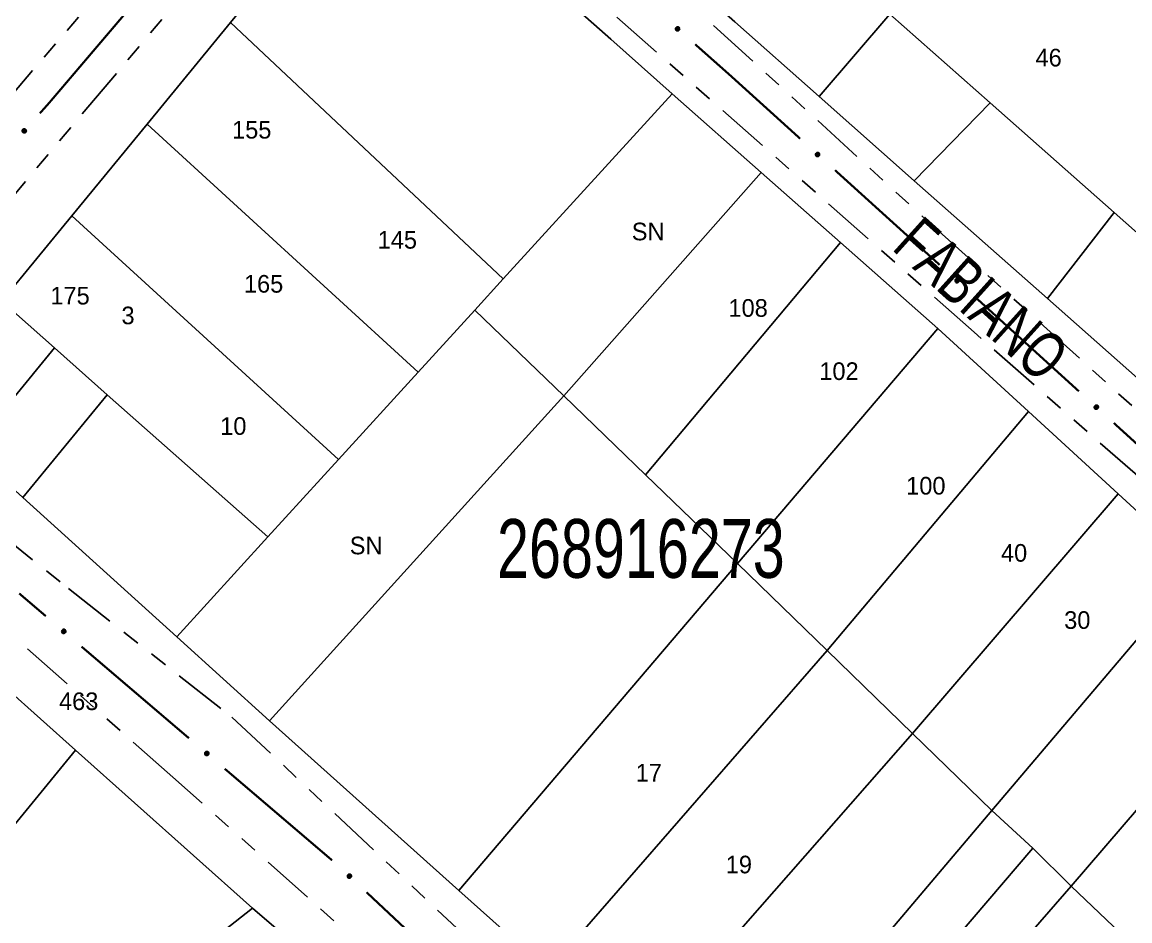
# Model space of a CAD drawing. Extents: x 209193 to 212081, y 4877574 to 4880493.
# Drawn here: x 210200.9 to 210295.2, y 4878690 to 4878766.4 of the extents above; entities that cross this region are included whole.
import ezdxf
from ezdxf.enums import TextEntityAlignment as Align

# ---------------------------------------------------------------- set-up
doc = ezdxf.new("R2010")
doc.units = 0
doc.header["$LTSCALE"] = 1.5
doc.header["$MEASUREMENT"] = 0
doc.linetypes.add('TRACO_25', pattern=[8, 3, -1, 1, -1, 1, -1])
for name, color, linetype in [('CD_MALHA_LOTES', 7, 'CONTINUOUS'), ('CD_TXT_QUADRA', 255, 'CONTINUOUS'), ('RU-QUADRA', 210, 'CONTINUOUS'), ('SV-EIXO-RUA-N-PAV', 6, 'CONTINUOUS'), ('SV-RUA-NAO-PAV', 7, 'CONTINUOUS'), ('SV-TXT-RUA-N-PAV', 7, 'CONTINUOUS'), ('Th_NmrPort', 1, 'CONTINUOUS')]:
    doc.layers.add(name, color=color, linetype=linetype)
doc.styles.add('ARIAL', font='ARIAL.SHX')

msp = doc.modelspace()

# ---------------------------------------------------------------- linework, layer by layer
at = {"layer": 'CD_MALHA_LOTES', "linetype": 'Continuous', "flags": 128}
for points in [[(210218.677721, 4878766.374263), (210231.6, 4878782.11)], [(210231.6, 4878782.11), (210251.012249, 4878764.946004), (210256.244204, 4878760.319994)], [(210268.75, 4878760.07), (210274.76554, 4878767.076658)], [(210283.281494, 4878759.546293), (210274.76554, 4878767.076658)], [(210211.574724, 4878757.72479), (210218.677721, 4878766.374263)], [(210241.869735, 4878744.56976), (210218.677721, 4878766.374263)], [(210268.75, 4878760.07), (210261.558649, 4878766.429216)], [(210251.12538, 4878754.711253), (210256.244204, 4878760.319994)], [(210256.244204, 4878760.319994), (210263.812819, 4878753.627948)], [(210276.835493, 4878752.917975), (210268.75, 4878760.07)], [(210276.835493, 4878752.917975), (210283.281494, 4878759.546293)], [(210283.281494, 4878759.546293), (210293.829311, 4878750.219221)], [(210205.17718, 4878749.934363), (210211.574724, 4878757.72479)], [(210234.632304, 4878736.639644), (210211.574724, 4878757.72479)], [(210241.869735, 4878744.56976), (210251.12538, 4878754.711253)], [(210247.019718, 4878734.613596), (210263.812819, 4878753.627948)], [(210263.812819, 4878753.627948), (210270.565404, 4878747.657422)], [(210288.158493, 4878742.902212), (210276.835493, 4878752.917975)], [(210288.158493, 4878742.902212), (210293.829311, 4878750.219221)], [(210293.829311, 4878750.219221), (210297.550874, 4878746.928371)], [(210199.209877, 4878742.66785), (210205.17718, 4878749.934363)], [(210227.855491, 4878729.214229), (210205.17718, 4878749.934363)], [(210253.983478, 4878727.906041), (210270.565404, 4878747.657422)], [(210270.565404, 4878747.657422), (210278.83, 4878740.35)], [(210239.443385, 4878741.911188), (210241.869735, 4878744.56976)], [(210203.698571, 4878738.692717), (210199.209877, 4878742.66785)], [(210299.286856, 4878733.058615), (210288.158493, 4878742.902212)], [(210234.632304, 4878736.639644), (210239.443385, 4878741.911188)], [(210247.019718, 4878734.613596), (210239.443385, 4878741.911188)], [(210261.801821, 4878720.375344), (210278.83, 4878740.35)], [(210278.83, 4878740.35), (210286.547378, 4878733.283863)], [(210196.546632, 4878729.991672), (210203.698571, 4878738.692717)], [(210208.187265, 4878734.717585), (210203.698571, 4878738.692717)], [(210227.855491, 4878729.214229), (210234.632304, 4878736.639644)], [(210200.993265, 4878725.973344), (210208.187265, 4878734.717585)], [(210208.187265, 4878734.717585), (210221.841962, 4878722.625152)], [(210222, 4878706.99), (210247.019718, 4878734.613596)], [(210253.983478, 4878727.906041), (210251.394105, 4878730.400148), (210247.019718, 4878734.613596)], [(210269.417239, 4878712.974404), (210286.547378, 4878733.283863)], [(210286.547378, 4878733.283863), (210294.177283, 4878726.297817)], [(210200.993265, 4878725.973344), (210196.546632, 4878729.991672)], [(210221.841962, 4878722.625152), (210227.855491, 4878729.214229)], [(210261.801821, 4878720.375344), (210253.983478, 4878727.906041)], [(210214.093422, 4878714.135008), (210200.993265, 4878725.973344)], [(210276.680702, 4878705.915506), (210294.177283, 4878726.297817)], [(210294.177283, 4878726.297817), (210300.99, 4878720.06)], [(210214.093422, 4878714.135008), (210221.841962, 4878722.625152)], [(210238.097114, 4878692.568887), (210261.801821, 4878720.375344)], [(210269.417239, 4878712.974404), (210261.801821, 4878720.375344)], [(210283.440286, 4878699.346296), (210300.290775, 4878719.234714)], [(210222, 4878706.99), (210214.093422, 4878714.135008)], [(210245.714173, 4878685.744901), (210269.417239, 4878712.974404)], [(210276.680702, 4878705.915506), (210269.417239, 4878712.974404)], [(210290.180768, 4878692.924191), (210307.356948, 4878712.922671)], [(210199.538986, 4878709.822156), (210205.499462, 4878704.497005)], [(210238.097114, 4878692.568887), (210222, 4878706.99)], [(210253.1485, 4878679.084623), (210276.680702, 4878705.915506)], [(210283.440286, 4878699.346296), (210276.680702, 4878705.915506)], [(210205.499462, 4878704.497005), (210189.444997, 4878684.912472)], [(210205.499462, 4878704.497005), (210220.556594, 4878691.044809)], [(210260.61, 4878672.4), (210283.440286, 4878699.346296)], [(210286.914393, 4878696.147931), (210283.440286, 4878699.346296)], [(210263.961997, 4878669.292067), (210286.914393, 4878696.147931)], [(210290.180768, 4878692.924191), (210286.914393, 4878696.147931)], [(210245.714173, 4878685.744901), (210238.097114, 4878692.568887)], [(210267.162262, 4878666.470938), (210290.180768, 4878692.924191)], [(210296.153957, 4878687.233138), (210290.180768, 4878692.924191)], [(210195.079635, 4878670.999976), (210220.556594, 4878691.044809)], [(210220.556594, 4878691.044809), (210236.153751, 4878677.633727)]]:
    msp.add_lwpolyline(points, dxfattribs=at)
at = {"layer": 'RU-QUADRA', "linetype": 'Continuous', "flags": 128}
msp.add_lwpolyline([(210268.45, 4878822.83), (210256.619431, 4878808.744867), (210238.33, 4878786.97), (210246.246571, 4878779.969482), (210253.421551, 4878773.624743), (210261.558649, 4878766.429216), (210268.75, 4878760.07), (210276.835493, 4878752.917975), (210288.158493, 4878742.902212), (210299.286856, 4878733.058615), (210311.84126, 4878721.953613), (210328.827237, 4878706.928661), (210345.58, 4878692.11), (210350.538838, 4878698.014613), (210356.505143, 4878705.118841), (210376.2, 4878728.57), (210366.931193, 4878736.665433), (210329.67798, 4878769.20262), (210322.291705, 4878775.653839), (210299.34, 4878795.7), (210292.769803, 4878801.470458), (210284.454338, 4878808.773745), (210276.962608, 4878815.353566)], close=True, dxfattribs=at)
for points in [[(210339.05, 4878685.91), (210314.16, 4878708.12), (210308.030671, 4878713.676886), (210300.99, 4878720.06), (210294.177283, 4878726.297817), (210286.547378, 4878733.283863), (210278.83, 4878740.35), (210270.565404, 4878747.657422), (210263.812819, 4878753.627948), (210256.244204, 4878760.319994), (210251.012249, 4878764.946004), (210231.6, 4878782.11), (210218.677721, 4878766.374263), (210211.574724, 4878757.72479), (210205.17718, 4878749.934363), (210199.209877, 4878742.66785)], [(210196.546632, 4878729.991672), (210200.993265, 4878725.973344), (210214.093422, 4878714.135008), (210222, 4878706.99), (210238.097114, 4878692.568887), (210245.714173, 4878685.744901)], [(210200.442662, 4878626.753689), (210207.567554, 4878619.794369), (210214.444726, 4878613.077011), (210221.520349, 4878605.53139), (210228.02, 4878598.6), (210231.787345, 4878595.072852), (210236.319342, 4878591.140804), (210249.16, 4878580), (210257.118635, 4878589.172956), (210261.626646, 4878594.368796), (210266.016885, 4878599.428893), (210272.23, 4878606.59), (210278.996394, 4878614.303689), (210285.508048, 4878621.726975), (210291.73, 4878628.82), (210275.734148, 4878642.87164), (210267.13, 4878650.43), (210258.816714, 4878657.782816), (210250.592999, 4878665.056409), (210244.02, 4878670.87), (210236.153751, 4878677.633727), (210220.556594, 4878691.044809), (210205.499462, 4878704.497005), (210199.538986, 4878709.822156)]]:
    msp.add_lwpolyline(points, dxfattribs=at)
at = {"layer": 'SV-EIXO-RUA-N-PAV', "const_width": 0.18}
for points in [[(210210.254614, 4878767.76991), (210203.772868, 4878760.154993)], [(210261.184135, 4878761.871127), (210258.199794, 4878764.51548)], [(210261.193522, 4878761.862634), (210261.184135, 4878761.871127)], [(210267.125808, 4878756.495328), (210261.193522, 4878761.862634)], [(210203.22742, 4878759.514187), (210202.455924, 4878758.649962)], [(210203.772868, 4878760.154993), (210203.22742, 4878759.514187)], [(210278.99038, 4878745.760715), (210270.091951, 4878753.811674)], [(210290.83817, 4878735.007586), (210281.954411, 4878743.074731)], [(210302.683181, 4878724.251392), (210293.799423, 4878732.318537)], [(210200.700107, 4878717.816853), (210202.961822, 4878715.888259)], [(210206.0055, 4878713.292874), (210215.136536, 4878705.50672)], [(210218.180214, 4878702.911335), (210227.311249, 4878695.125181)], [(210230.244135, 4878692.405897), (210238.998581, 4878684.198603)]]:
    msp.add_lwpolyline(points, dxfattribs=at)
at = {"layer": 'SV-EIXO-RUA-N-PAV'}
for points in [[(210256.737421, 4878765.664176), (210256.688648, 4878765.660536), (210256.645986, 4878765.667381), (210256.612046, 4878765.683331), (210256.58573, 4878765.705246), (210256.561333, 4878765.730699), (210256.542397, 4878765.761787), (210256.529023, 4878765.800947), (210256.525028, 4878765.849847), (210256.534912, 4878765.893089), (210256.54877, 4878765.9272), (210256.570041, 4878765.955956), (210256.595164, 4878765.979243), (210256.628107, 4878765.997844), (210256.667925, 4878766.01101), (210256.717193, 4878766.013837), (210256.758971, 4878766.00684), (210256.791394, 4878765.99055), (210256.820168, 4878765.968982), (210256.844765, 4878765.942698), (210256.863177, 4878765.912074), (210256.87636, 4878765.871961), (210256.878506, 4878765.823296), (210256.872003, 4878765.781547), (210256.856173, 4878765.748905), (210256.834301, 4878765.721054), (210256.80907, 4878765.696273), (210256.778612, 4878765.675937), (210256.737421, 4878765.664176)], [(210201.301824, 4878757.19185), (210201.305283, 4878757.143064), (210201.298281, 4878757.100428), (210201.282205, 4878757.066548), (210201.260193, 4878757.040313), (210201.23465, 4878757.01601), (210201.203492, 4878756.997189), (210201.164283, 4878756.98396), (210201.115368, 4878756.980146), (210201.072163, 4878756.99019), (210201.038104, 4878757.004174), (210201.009426, 4878757.025552), (210200.986233, 4878757.050761), (210200.967753, 4878757.083772), (210200.954735, 4878757.123638), (210200.95209, 4878757.172916), (210200.959242, 4878757.214669), (210200.975652, 4878757.247031), (210200.997327, 4878757.275725), (210201.023701, 4878757.300224), (210201.054393, 4878757.318523), (210201.094555, 4878757.331558), (210201.143227, 4878757.333524), (210201.184952, 4878757.326866), (210201.217536, 4878757.310915), (210201.245305, 4878757.28894), (210201.269992, 4878757.263618), (210201.290215, 4878757.233084), (210201.301824, 4878757.19185)], [(210268.641569, 4878754.975475), (210268.592761, 4878754.972341), (210268.550172, 4878754.979628), (210268.5164, 4878754.995929), (210268.490313, 4878755.018116), (210268.466181, 4878755.04382), (210268.447569, 4878755.075103), (210268.434602, 4878755.1144), (210268.431114, 4878755.163338), (210268.441446, 4878755.206476), (210268.455656, 4878755.240441), (210268.477225, 4878755.268975), (210268.502588, 4878755.292), (210268.535722, 4878755.310259), (210268.575674, 4878755.323011), (210268.624969, 4878755.325327), (210268.666673, 4878755.317897), (210268.698924, 4878755.301272), (210268.727474, 4878755.279406), (210268.751796, 4878755.252869), (210268.769889, 4878755.222056), (210268.782656, 4878755.181808), (210268.784297, 4878755.133123), (210268.777362, 4878755.091444), (210268.761194, 4878755.058967), (210268.739034, 4878755.031345), (210268.713548, 4878755.006827), (210268.68288, 4878754.986808), (210268.641569, 4878754.975475)], [(210280.506142, 4878744.240862), (210280.457334, 4878744.237728), (210280.414745, 4878744.245015), (210280.380973, 4878744.261316), (210280.354886, 4878744.283503), (210280.330754, 4878744.309207), (210280.312141, 4878744.34049), (210280.299174, 4878744.379786), (210280.295686, 4878744.428725), (210280.306018, 4878744.471863), (210280.320229, 4878744.505828), (210280.341797, 4878744.534362), (210280.36716, 4878744.557387), (210280.400295, 4878744.575646), (210280.440246, 4878744.588398), (210280.489541, 4878744.590714), (210280.531245, 4878744.583284), (210280.563497, 4878744.566658), (210280.592046, 4878744.544793), (210280.616368, 4878744.518256), (210280.634462, 4878744.487442), (210280.647229, 4878744.447194), (210280.64887, 4878744.39851), (210280.641934, 4878744.356831), (210280.625766, 4878744.324354), (210280.603607, 4878744.296732), (210280.57812, 4878744.272214), (210280.547453, 4878744.252195), (210280.506142, 4878744.240862)], [(210292.351162, 4878733.484976), (210292.302348, 4878733.481931), (210292.259773, 4878733.489295), (210292.22603, 4878733.505658), (210292.199984, 4878733.527892), (210292.175898, 4878733.55364), (210292.157343, 4878733.584957), (210292.144447, 4878733.624277), (210292.141049, 4878733.673222), (210292.151459, 4878733.716341), (210292.165732, 4878733.75028), (210292.187352, 4878733.778775), (210292.212757, 4878733.801753), (210292.245925, 4878733.819952), (210292.285899, 4878733.832631), (210292.335198, 4878733.834858), (210292.376889, 4878733.827352), (210292.40911, 4878733.810668), (210292.437619, 4878733.78875), (210292.461893, 4878733.762169), (210292.479931, 4878733.731323), (210292.492624, 4878733.691052), (210292.494177, 4878733.642364), (210292.487165, 4878733.600698), (210292.470938, 4878733.56825), (210292.448728, 4878733.540669), (210292.423197, 4878733.516197), (210292.392493, 4878733.496234), (210292.351162, 4878733.484976)], [(210204.445757, 4878714.767555), (210204.494452, 4878714.772122), (210204.537237, 4878714.766089), (210204.571473, 4878714.750786), (210204.5982, 4878714.729375), (210204.623077, 4878714.704391), (210204.6426, 4878714.673668), (210204.656716, 4878714.634769), (210204.661639, 4878714.585954), (210204.652578, 4878714.542532), (210204.639372, 4878714.508164), (210204.61865, 4878714.479009), (210204.593974, 4878714.455249), (210204.561391, 4878714.436025), (210204.521831, 4878714.422105), (210204.472625, 4878714.418342), (210204.430721, 4878714.424544), (210204.397995, 4878714.440215), (210204.368816, 4878714.461233), (210204.343725, 4878714.487044), (210204.324734, 4878714.517313), (210204.310791, 4878714.557169), (210204.30772, 4878714.605784), (210204.313429, 4878714.647649), (210204.328636, 4878714.680586), (210204.349975, 4878714.708847), (210204.374731, 4878714.734103), (210204.404797, 4878714.755014), (210204.445757, 4878714.767555)], [(210216.620471, 4878704.386017), (210216.669166, 4878704.390583), (210216.71195, 4878704.38455), (210216.746186, 4878704.369247), (210216.772914, 4878704.347836), (210216.79779, 4878704.322852), (210216.817314, 4878704.292129), (210216.831429, 4878704.253231), (210216.836353, 4878704.204415), (210216.827292, 4878704.160993), (210216.814085, 4878704.126625), (210216.793364, 4878704.09747), (210216.768688, 4878704.07371), (210216.736104, 4878704.054486), (210216.696544, 4878704.040566), (210216.647339, 4878704.036803), (210216.605435, 4878704.043006), (210216.572708, 4878704.058676), (210216.543529, 4878704.079694), (210216.518438, 4878704.105505), (210216.499448, 4878704.135774), (210216.485504, 4878704.17563), (210216.482434, 4878704.224245), (210216.488143, 4878704.26611), (210216.50335, 4878704.299047), (210216.524689, 4878704.327309), (210216.549444, 4878704.352564), (210216.579511, 4878704.373475), (210216.620471, 4878704.386017)], [(210228.755529, 4878693.952356), (210228.804385, 4878693.954625), (210228.846838, 4878693.946585), (210228.880316, 4878693.929688), (210228.906006, 4878693.907043), (210228.929679, 4878693.880916), (210228.947735, 4878693.849308), (210228.960004, 4878693.809788), (210228.962624, 4878693.760795), (210228.95153, 4878693.717847), (210228.93672, 4878693.684139), (210228.914649, 4878693.655992), (210228.888882, 4878693.63342), (210228.85543, 4878693.61575), (210228.815259, 4878693.603708), (210228.765931, 4878693.602265), (210228.724365, 4878693.610433), (210228.692413, 4878693.627627), (210228.664255, 4878693.649994), (210228.640407, 4878693.676958), (210228.622862, 4878693.708087), (210228.61081, 4878693.748555), (210228.610031, 4878693.797261), (210228.617704, 4878693.83881), (210228.634444, 4878693.870996), (210228.65709, 4878693.898221), (210228.683007, 4878693.922284), (210228.714024, 4878693.941756), (210228.755529, 4878693.952356)]]:
    msp.add_lwpolyline(points, close=True, dxfattribs=at)
for points in [[(210256.778612, 4878765.675937), (210256.525028, 4878765.849847)], [(210256.737421, 4878765.664176), (210256.529023, 4878765.800947)], [(210256.758579, 4878765.67196), (210256.530911, 4878765.824468)], [(210256.790394, 4878765.689348), (210256.533109, 4878765.868098)], [(210256.80907, 4878765.696273), (210256.534912, 4878765.893089)], [(210256.710773, 4878765.663273), (210256.541525, 4878765.776778)], [(210256.688648, 4878765.660536), (210256.542397, 4878765.761787)], [(210256.818124, 4878765.710355), (210256.544382, 4878765.905511)], [(210256.834301, 4878765.721054), (210256.54877, 4878765.9272)], [(210256.664311, 4878765.664333), (210256.559145, 4878765.74111)], [(210256.645986, 4878765.667381), (210256.561333, 4878765.730699)], [(210256.843579, 4878765.737025), (210256.562455, 4878765.942367)], [(210256.856173, 4878765.748905), (210256.570041, 4878765.955956)], [(210256.862, 4878765.768103), (210256.585194, 4878765.965973)], [(210256.872003, 4878765.781547), (210256.595164, 4878765.979243)], [(210256.874295, 4878765.804611), (210256.615871, 4878765.986192)], [(210256.878506, 4878765.823296), (210256.628107, 4878765.997844)], [(210256.873545, 4878765.84903), (210256.650634, 4878766.002791)], [(210256.87636, 4878765.871961), (210256.667925, 4878766.01101)], [(210256.864069, 4878765.893889), (210256.698673, 4878766.007626)], [(210256.863177, 4878765.912074), (210256.717193, 4878766.013837)], [(210256.850301, 4878765.929789), (210256.743209, 4878766.00645)], [(210256.844765, 4878765.942698), (210256.758971, 4878766.00684)], [(210201.054393, 4878757.318523), (210200.95209, 4878757.172916)], [(210201.094555, 4878757.331558), (210200.954735, 4878757.123638)], [(210201.072581, 4878757.319348), (210200.958233, 4878757.154374)], [(210201.023701, 4878757.300224), (210200.959242, 4878757.214669)], [(210201.036631, 4878757.305713), (210200.959574, 4878757.198905)], [(210201.117475, 4878757.328657), (210200.96289, 4878757.106317)], [(210201.143227, 4878757.333524), (210200.967753, 4878757.083772)], [(210201.161897, 4878757.329243), (210200.97936, 4878757.071493)], [(210201.184952, 4878757.326866), (210200.986233, 4878757.050761)], [(210201.198359, 4878757.316814), (210200.999465, 4878757.040742)], [(210201.217536, 4878757.310915), (210201.009426, 4878757.025552)], [(210201.229368, 4878757.298277), (210201.022987, 4878757.017915)], [(210201.245305, 4878757.28894), (210201.038104, 4878757.004174)], [(210201.255944, 4878757.272724), (210201.059776, 4878756.999706)], [(210201.269992, 4878757.263618), (210201.072163, 4878756.99019)], [(210201.276848, 4878757.244917), (210201.097147, 4878756.988294)], [(210201.290215, 4878757.233084), (210201.115368, 4878756.980146)], [(210201.294118, 4878757.213038), (210201.140769, 4878756.985935)], [(210201.301824, 4878757.19185), (210201.164283, 4878756.98396)], [(210201.302628, 4878757.165199), (210201.188498, 4878756.996372)], [(210201.305283, 4878757.143064), (210201.203492, 4878756.997189)], [(210201.301396, 4878757.118742), (210201.224231, 4878757.01386)], [(210201.298281, 4878757.100428), (210201.23465, 4878757.01601)], [(210268.68288, 4878754.986808), (210268.431114, 4878755.163338)], [(210268.641569, 4878754.975475), (210268.434602, 4878755.1144)], [(210268.662808, 4878754.983039), (210268.436733, 4878755.137899)], [(210268.694801, 4878755.000096), (210268.439383, 4878755.181505)], [(210268.713548, 4878755.006827), (210268.441446, 4878755.206476)], [(210268.614914, 4878754.974848), (210268.446852, 4878755.090102)], [(210268.592761, 4878754.972341), (210268.447569, 4878755.075103)], [(210268.722747, 4878755.020815), (210268.451044, 4878755.218799)], [(210268.739034, 4878755.031345), (210268.455656, 4878755.240441)], [(210268.568465, 4878754.97639), (210268.464101, 4878755.054254)], [(210268.550172, 4878754.979628), (210268.466181, 4878755.04382)], [(210268.748477, 4878755.047219), (210268.469498, 4878755.255466)], [(210268.761194, 4878755.058967), (210268.477225, 4878755.268975)], [(210268.76722, 4878755.078104), (210268.492481, 4878755.278835)], [(210268.777362, 4878755.091444), (210268.502588, 4878755.292)], [(210268.779892, 4878755.114483), (210268.523366, 4878755.298734)], [(210268.784297, 4878755.133123), (210268.535722, 4878755.310259)], [(210268.779603, 4878755.158907), (210268.558299, 4878755.314972)], [(210268.782656, 4878755.181808), (210268.575674, 4878755.323011)], [(210268.770593, 4878755.203862), (210268.606385, 4878755.319308)], [(210268.769889, 4878755.222056), (210268.624969, 4878755.325327)], [(210268.757198, 4878755.239903), (210268.650906, 4878755.31767)], [(210268.751796, 4878755.252869), (210268.666673, 4878755.317897)], [(210280.547453, 4878744.252195), (210280.295686, 4878744.428725)], [(210280.506142, 4878744.240862), (210280.299174, 4878744.379786)], [(210280.52738, 4878744.248426), (210280.301306, 4878744.403286)], [(210280.559374, 4878744.265483), (210280.303956, 4878744.446892)], [(210280.57812, 4878744.272214), (210280.306018, 4878744.471863)], [(210280.479486, 4878744.240235), (210280.311424, 4878744.355489)], [(210280.58732, 4878744.286202), (210280.315616, 4878744.484185)], [(210280.603607, 4878744.296732), (210280.320229, 4878744.505828)], [(210280.613049, 4878744.312606), (210280.33407, 4878744.520853)], [(210280.625766, 4878744.324354), (210280.341797, 4878744.534362)], [(210280.631793, 4878744.343491), (210280.357053, 4878744.544221)], [(210280.641934, 4878744.356831), (210280.36716, 4878744.557387)], [(210280.644465, 4878744.379869), (210280.387939, 4878744.564121)], [(210280.64887, 4878744.39851), (210280.400295, 4878744.575646)], [(210280.644176, 4878744.424294), (210280.422871, 4878744.580359)], [(210280.647229, 4878744.447194), (210280.440246, 4878744.588398)], [(210280.635165, 4878744.469249), (210280.470958, 4878744.584695)], [(210280.634462, 4878744.487442), (210280.489541, 4878744.590714)], [(210280.621771, 4878744.50529), (210280.515479, 4878744.583057)], [(210280.616368, 4878744.518256), (210280.531245, 4878744.583284)], [(210280.457334, 4878744.237728), (210280.312141, 4878744.34049)], [(210280.433038, 4878744.241777), (210280.328674, 4878744.319641)], [(210280.414745, 4878744.245015), (210280.330754, 4878744.309207)], [(210292.392493, 4878733.496234), (210292.141049, 4878733.673222)], [(210292.351162, 4878733.484976), (210292.144447, 4878733.624277)], [(210292.372414, 4878733.492502), (210292.146622, 4878733.647773)], [(210292.404439, 4878733.5095), (210292.149351, 4878733.691374)], [(210292.423197, 4878733.516197), (210292.151459, 4878733.716341)], [(210292.324505, 4878733.484398), (210292.156653, 4878733.599957)], [(210292.302348, 4878733.481931), (210292.157343, 4878733.584957)], [(210292.432422, 4878733.530168), (210292.161079, 4878733.728646)], [(210292.448728, 4878733.540669), (210292.165732, 4878733.75028)], [(210292.27806, 4878733.486024), (210292.173838, 4878733.564078)], [(210292.259773, 4878733.489295), (210292.175898, 4878733.55364)], [(210292.4582, 4878733.556526), (210292.1796, 4878733.76528)], [(210292.470938, 4878733.56825), (210292.187352, 4878733.778775)], [(210292.476999, 4878733.587377), (210292.202626, 4878733.788607)], [(210292.487165, 4878733.600698), (210292.212757, 4878733.801753)], [(210292.489738, 4878733.623732), (210292.233548, 4878733.80845)], [(210292.494177, 4878733.642364), (210292.245925, 4878733.819952)], [(210292.48953, 4878733.668157), (210292.26851, 4878733.824624)], [(210292.492624, 4878733.691052), (210292.285899, 4878733.832631)], [(210292.480601, 4878733.713128), (210292.316604, 4878733.828873)], [(210292.479931, 4878733.731323), (210292.335198, 4878733.834858)], [(210292.467272, 4878733.749193), (210292.361122, 4878733.827154)], [(210292.461893, 4878733.762169), (210292.376889, 4878733.827352)], [(210204.30772, 4878714.605784), (210204.561391, 4878714.436025)], [(210204.310791, 4878714.557169), (210204.521831, 4878714.422105)], [(210204.311576, 4878714.624546), (210204.573403, 4878714.447907)], [(210204.31317, 4878714.580149), (210204.538962, 4878714.430651)], [(210204.313429, 4878714.647649), (210204.593974, 4878714.455249)], [(210204.323175, 4878714.66128), (210204.60369, 4878714.468705)], [(210204.323496, 4878714.535478), (210204.491024, 4878714.424904)], [(210204.324734, 4878714.517313), (210204.472625, 4878714.418342)], [(210204.328636, 4878714.680586), (210204.61865, 4878714.479009)], [(210204.337944, 4878714.499846), (210204.446474, 4878714.425234)], [(210204.341003, 4878714.692703), (210204.625977, 4878714.492739)], [(210204.343725, 4878714.487044), (210204.430721, 4878714.424544)], [(210204.349975, 4878714.708847), (210204.639372, 4878714.508164)], [(210204.365946, 4878714.719851), (210204.643347, 4878714.529932)], [(210204.374731, 4878714.734103), (210204.652578, 4878714.542532)], [(210204.393271, 4878714.741382), (210204.653907, 4878714.567552)], [(210204.404797, 4878714.755014), (210204.661639, 4878714.585954)], [(210204.42475, 4878714.759371), (210204.655275, 4878714.611217)], [(210204.445757, 4878714.767555), (210204.656716, 4878714.634769)], [(210204.472383, 4878714.768965), (210204.643757, 4878714.658697)], [(210204.494452, 4878714.772122), (210204.6426, 4878714.673668)], [(210204.518856, 4878714.768788), (210204.625462, 4878714.694023)], [(210204.537237, 4878714.766089), (210204.623077, 4878714.704391)], [(210216.482434, 4878704.224245), (210216.736104, 4878704.054486)], [(210216.485504, 4878704.17563), (210216.696544, 4878704.040566)], [(210216.48629, 4878704.243007), (210216.748116, 4878704.066369)], [(210216.487884, 4878704.19861), (210216.713676, 4878704.049112)], [(210216.488143, 4878704.26611), (210216.768688, 4878704.07371)], [(210216.497888, 4878704.279742), (210216.778404, 4878704.087167)], [(210216.49821, 4878704.153939), (210216.665737, 4878704.043365)], [(210216.499448, 4878704.135774), (210216.647339, 4878704.036803)], [(210216.50335, 4878704.299047), (210216.793364, 4878704.09747)], [(210216.512658, 4878704.118307), (210216.621187, 4878704.043695)], [(210216.515716, 4878704.311164), (210216.800691, 4878704.1112)], [(210216.518438, 4878704.105505), (210216.605435, 4878704.043006)], [(210216.524689, 4878704.327309), (210216.814085, 4878704.126625)], [(210216.540659, 4878704.338312), (210216.81806, 4878704.148394)], [(210216.549444, 4878704.352564), (210216.827292, 4878704.160993)], [(210216.567985, 4878704.359843), (210216.82862, 4878704.186014)], [(210216.579511, 4878704.373475), (210216.836353, 4878704.204415)], [(210216.599464, 4878704.377832), (210216.829989, 4878704.229678)], [(210216.620471, 4878704.386017), (210216.831429, 4878704.253231)], [(210216.647096, 4878704.387426), (210216.818471, 4878704.277158)], [(210216.669166, 4878704.390583), (210216.817314, 4878704.292129)], [(210216.69357, 4878704.387249), (210216.800176, 4878704.312484)], [(210216.71195, 4878704.38455), (210216.79779, 4878704.322852)], [(210228.610031, 4878693.797261), (210228.85543, 4878693.61575)], [(210228.61081, 4878693.748555), (210228.815259, 4878693.603708)], [(210228.614268, 4878693.771398), (210228.832774, 4878693.611438)], [(210228.614766, 4878693.81582), (210228.867988, 4878693.627054)], [(210228.617704, 4878693.83881), (210228.888882, 4878693.63342)], [(210228.62248, 4878693.72629), (210228.784618, 4878693.607954)], [(210228.622862, 4878693.708087), (210228.765931, 4878693.602265)], [(210228.62808, 4878693.851968), (210228.899221, 4878693.646404)], [(210228.634444, 4878693.870996), (210228.914649, 4878693.655992)], [(210228.635235, 4878693.690018), (210228.740133, 4878693.61038)], [(210228.640407, 4878693.676958), (210228.724365, 4878693.610433)], [(210228.647367, 4878693.882517), (210228.922615, 4878693.669362)], [(210228.65709, 4878693.898221), (210228.93672, 4878693.684139)], [(210228.673561, 4878693.908461), (210228.941715, 4878693.705697)], [(210228.683007, 4878693.922284), (210228.95153, 4878693.717847)], [(210228.701869, 4878693.928682), (210228.954034, 4878693.742778)], [(210228.714024, 4878693.941756), (210228.962624, 4878693.760795)], [(210228.73416, 4878693.945169), (210228.957456, 4878693.78633)], [(210228.755529, 4878693.952356), (210228.960004, 4878693.809788)], [(210228.782191, 4878693.952511), (210228.948186, 4878693.834299)], [(210228.804385, 4878693.954625), (210228.947735, 4878693.849308)], [(210228.828605, 4878693.950147), (210228.931574, 4878693.870447)], [(210228.846838, 4878693.946585), (210228.929679, 4878693.880916)]]:
    msp.add_lwpolyline(points, dxfattribs=at)
at = {"layer": 'SV-RUA-NAO-PAV', "linetype": 'TRACO_25'}
for points in [[(210112.788278, 4878970.689822, 12.018783), (210112.356604, 4878966.533424, 12.354725), (210111.965144, 4878961.324907, 12.334365), (210104.737727, 4878899.7024, 12.191844), (210152.198416, 4878856.365892, 12.100223), (210192.580528, 4878819.617335, 12.018783), (210225.254074, 4878789.626668, 11.937342), (210198.073788, 4878757.875151, 11.937342), (210179.137612, 4878739.340033, 11.957702), (210141.904622, 4878772.269755, 11.957702), (210107.530947, 4878802.140418, 11.815181), (210075.126579, 4878829.10196, 11.642119), (210040.409278, 4878859.908878, 10.817533), (210034.208599, 4878865.519704, 10.817533), (210011.573408, 4878885.091373, 10.104928), (209994.720751, 4878895.934129, 9.748625)], [(210273.459225, 4878831.844277, 12.579506), (210271.09, 4878831.58, 12.389363), (210269.12, 4878830.84, 12.304855), (210250.521221, 4878809.36856, 12.304855), (210236.23, 4878792.87, 11.628793), (210235.3, 4878789.96, 11.639356), (210236.12, 4878787.74, 11.64992), (210250.909737, 4878774.220142, 11.64992), (210278.63, 4878748.88, 11.692173), (210317.21, 4878714.05, 12.030205), (210343.18, 4878691.36, 11.68161), (210345.93, 4878690.31, 11.660483), (210348.9, 4878691.35, 11.639356), (210379.04, 4878727.74, 11.787245), (210381.13, 4878732.6, 11.797809), (210380.921456, 4878736.447037, 11.829498)]]:
    msp.add_polyline3d(points, dxfattribs=at)
for points in [[(210218.79, 4878707.31, 11.491467), (210251.993671, 4878676.158394, 11.491467), (210255.52, 4878672.85, 11.74499), (210295.8, 4878636.46, 11.480904), (210298.46, 4878635.4, 11.523158), (210301.09, 4878636.05, 11.523158), (210309.97, 4878646.05, 11.618229), (210341.07, 4878683.08, 11.734427), (210342.42, 4878686.03, 11.797809), (210341.15, 4878688.08, 11.829498), (210281.92, 4878740.03, 11.755554), (210250.986144, 4878767.307741, 11.755554), (210234.37, 4878781.96, 11.40696), (210230.57, 4878784.13, 11.354142), (210227.86, 4878783.85, 11.343578), (210216.69, 4878771.22, 11.311888), (210187.617352, 4878736.680987, 12.110403), (210187.626505, 4878733.611866, 12.120584), (210188.985869, 4878731.032636, 12.130763), (210204.883225, 4878718.236662, 12.161304)], [(210210.63, 4878610.81, 11.068928), (210246.96, 4878577.88, 10.699206), (210249.75, 4878576.68, 10.699206), (210252.28, 4878577.59, 10.699206), (210253.072391, 4878578.568299, 10.699206), (210267.88, 4878596.85, 10.847095), (210293.26, 4878626.43, 11.459777), (210294.42, 4878629.41, 11.470341), (210293.42, 4878631.27, 11.565412), (210253.84, 4878666.45, 11.671046), (210252.083663, 4878668.016937, 11.671046), (210213.78, 4878702.19, 11.554848), (210185.544581, 4878727.063696, 11.998422), (210183.034413, 4878726.963668, 12.008602), (210181.993435, 4878726.34811, 12.008602), (210180.413839, 4878725.414052, 12.018783), (210175.094055, 4878719.353113, 12.018783), (210159.055926, 4878701.080541, 11.957702), (210142.599408, 4878680.805978, 11.978062), (210141.968493, 4878677.616878, 11.978062), (210142.887785, 4878674.867686, 11.967882), (210172.701693, 4878646.766413, 11.998422)]]:
    msp.add_polyline3d(points, close=True, dxfattribs=at)

# ---------------------------------------------------------------- texts
at = {"layer": 'CD_TXT_QUADRA', "style": 'ARIAL', "width": 0.7}
msp.add_text('268916273', height=5, dxfattribs=at).set_placement((210241.342258, 4878719.143753))
at = {"layer": 'SV-TXT-RUA-N-PAV', "style": 'ARIAL', "width": 0.7}
msp.add_text('FABIANO', height=4, rotation=318, dxfattribs=at).set_placement((210274.831598, 4878747.107741))
at = {"layer": 'Th_NmrPort', "color": 1}
for s, p in [('46', (210287.145179, 4878763.387026)), ('155', (210218.803963, 4878757.251826)), ('SN', (210252.803334, 4878748.598874)), ('145', (210231.189074, 4878747.890991)), ('165', (210219.811809, 4878744.149831)), ('175', (210203.350329, 4878743.141986)), ('108', (210261.027347, 4878742.096495)), ('3', (210209.397403, 4878741.462243)), ('102', (210268.754164, 4878736.721318)), ('10', (210217.796118, 4878732.055683)), ('100', (210276.145033, 4878726.978809)), ('SN', (210228.813857, 4878721.895514)), ('40', (210284.207799, 4878721.267683)), ('30', (210289.582977, 4878715.556557)), ('463', (210204.085457, 4878708.649764)), ('17', (210253.139283, 4878702.573918)), ('19', (210260.797536, 4878694.76539))]:
    msp.add_text(s, height=1.5, dxfattribs=at).set_placement(p, align=Align.MIDDLE_LEFT)

doc.saveas('drawing.dxf')
